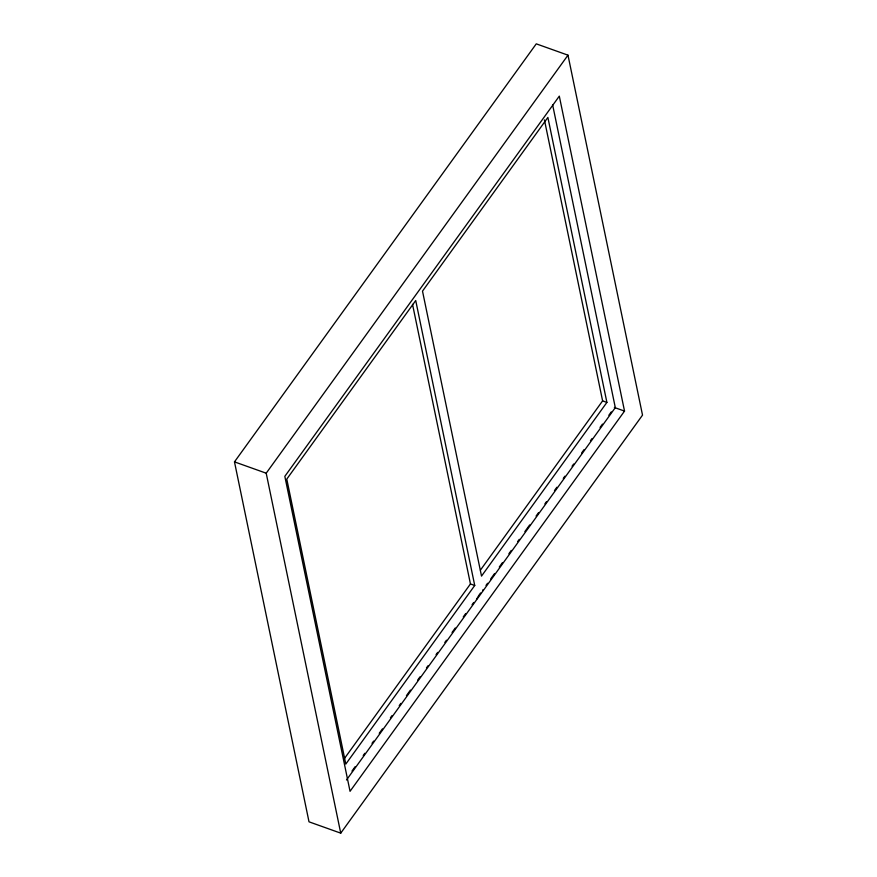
<?xml version="1.0" encoding="UTF-8"?>
<svg xmlns="http://www.w3.org/2000/svg" width="877" height="877" viewBox="0 0 877 877"><rect width="100%" height="100%" fill="white"/><g stroke="black" fill="none" stroke-linecap="round" stroke-linejoin="round"><path stroke-width="1.32" d="M478.678 595.691L476.529 599.265M346.503 779.982L615.314 407.63L552.598 104.692M234.477 461.872L536.264 43.85L567.989 55.174L642.523 415.128L340.736 833.15L309.011 821.826L234.477 461.872L266.202 473.196L340.736 833.15M266.202 473.196L567.989 55.174M343.861 759.296L470.445 583.95L412.53 304.341M480.432 570.116L602.609 400.877L544.431 119.93M474.731 585.485L345.801 764.075L286.779 479.116L415.72 300.526L474.731 585.485L470.445 583.95M606.895 402.411L481.517 576.09L422.506 291.12L547.884 117.441L606.895 402.411L602.609 400.877M351.995 771.047L355.207 766.608M363.221 755.503L364.821 753.288M372.023 743.312L373.624 741.087M379.226 733.325L382.427 728.897M390.429 717.814L392.03 715.588M399.243 705.612L400.844 703.398M406.446 695.636L410.447 690.089M417.649 680.113L420.05 676.792M426.452 667.923L428.053 665.709M436.055 654.615L437.656 652.4M444.858 642.424L446.459 640.21M452.061 632.449L455.262 628.009M463.264 616.926L465.665 613.604M472.067 604.735L473.668 602.51M478.995 595.143L480.552 592.984M486.011 585.419L487.568 583.26M490.692 578.941L494.595 573.536M499.287 567.024L502.488 562.596M508.89 553.738L511.28 550.416M517.682 541.548L519.283 539.333M524.885 531.583L529.675 524.928M536.077 516.071L538.478 512.749M544.88 503.88L546.481 501.666M554.472 490.583L556.873 487.261M563.275 478.403L564.876 476.189M572.067 466.213L573.668 463.999M581.67 452.927L584.071 449.594M590.462 440.736L592.063 438.522M600.065 427.439L602.466 424.117M608.857 415.26L611.258 411.927M624.534 411.094L350.044 791.306L284.828 476.354L559.307 96.141L624.534 411.094L614.382 407.476L615.314 407.63M482.701 590.385L483.326 590.44L482.767 590.035"/></g></svg>
